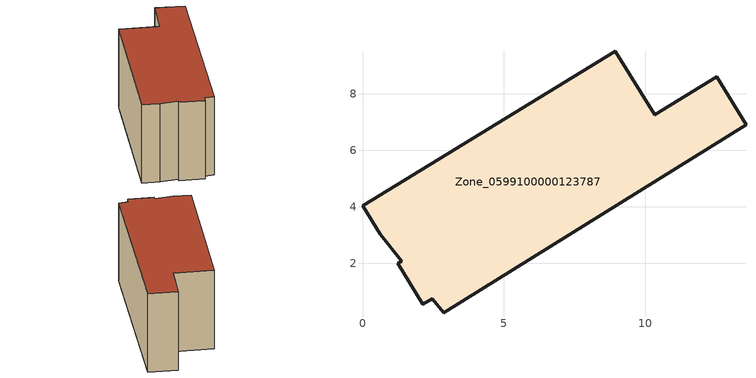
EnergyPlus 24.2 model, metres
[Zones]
Zone_0599100000123787
 floor ground (C_G): 2.87,0.24 2.47,0.74 2.14,0.55 1.25,2 1.38,2.08 0.62,3.02 0,4.03 8.94,9.51 10.34,7.26 12.54,8.59 13.57,6.9 z0
 wall outside (C_F): 13.57,6.9 12.54,8.59 10.34,7.26 8.94,9.51 0,4.03 0.62,3.02 1.38,2.08 1.25,2 2.14,0.55 2.47,0.74 2.87,0.24 13.57,6.9 z0:5.6
 roof outside (C_R): 2.47,0.74 2.87,0.24 13.57,6.9 12.54,8.59 10.34,7.26 8.94,9.51 0,4.03 0.62,3.02 1.38,2.08 1.25,2 2.14,0.55 z5.6
[BUILDING]
Pand.0599100000123787: North Axis=0; Terrain=City; Loads Convergence Tolerance Value=0.04; Temperature Convergence Tolerance Value=0.4; Solar Distribution=FullExterior; Maximum Number of Warmup Days=25; Minimum Number of Warmup Days=1
[Site:Location]
Rotterdam.The.Hague.AP_ZH_NLD Design_Conditions: Latitude=51.96; Longitude=4.45; Time Zone=1; Elevation=-4.5
[SITE:GROUNDTEMPERATURE:BUILDINGSURFACE]
18, 18, 18, 18, 18, 18, 18, 18, 18, 18, 18, 18
[MATERIAL] Thermal Absorptance=0.9; Solar Absorptance=0.7; Visible Absorptance=0.7
Name | Roughness | Thickness | Conductivity | Density | Specific Heat
G.TI.1946 | MediumSmooth | 0.15 | 1 | 540 | 1210
F.TI.1946 | Rough | 0.3 | 0.857143 | 1920 | 840
R.TI.1946 | MediumRough | 0.2 | 0.1 | 1500 | 1000
[CONSTRUCTION]
C_G: G.TI.1946
C_F: F.TI.1946
C_R: R.TI.1946
[ZONE]
Zone_0599100000123787: Type=1; Multiplier=1; Ceiling Height=Autocalculate; Volume=Autocalculate; Floor Area=autocalculate; Part of Total Floor Area=Yes
[ZONEINFILTRATION:DESIGNFLOWRATE]
Infil_Zone_0599100000123787: Zone or ZoneList or Space or SpaceList=Zone_0599100000123787; Schedule=AlwaysOn; Design Flow Rate Calculation Method=Flow/Area; Flow Rate per Floor Area=0.003; Constant Term Coefficient=1; Temperature Term Coefficient=0; Velocity Term Coefficient=0; Velocity Squared Term Coefficient=0
[HVACTEMPLATE:ZONE:IDEALLOADSAIRSYSTEM]
Zone_0599100000123787: Maximum Heating Supply Air Temperature=50; Minimum Cooling Supply Air Temperature=13; Maximum Heating Supply Air Humidity Ratio=0.0156; Minimum Cooling Supply Air Humidity Ratio=0.0077; Heating Limit=NoLimit; Cooling Limit=NoLimit; Dehumidification Control Type=ConstantSensibleHeatRatio; Cooling Sensible Heat Ratio=0.7; Dehumidification Setpoint=60; Humidification Control Type=None; Humidification Setpoint=30; Outdoor Air Method=None; Outdoor Air Flow Rate per Person=0.00944; Outdoor Air Flow Rate per Zone Floor Area=0; Outdoor Air Flow Rate per Zone=0; Demand Controlled Ventilation Type=None; Outdoor Air Economizer Type=NoEconomizer; Heat Recovery Type=None; Sensible Heat Recovery Effectiveness=0.7; Latent Heat Recovery Effectiveness=0.65
[ZONECONTROL:THERMOSTAT]
ThermostatControl_Zone_0599100000123787: Zone or ZoneList=Zone_0599100000123787; Control Type Schedule=DualSetpointControlType; Control 1=Thermostat_Zone_0599100000123787; Temperature Difference Between Cutout And Setpoint=0
[THERMOSTATSETPOINT:DUALSETPOINT]
Thermostat_Zone_0599100000123787: Heating Setpoint Temperature Schedule=HeatingSetpoint_Zone_0599100000123787; Cooling Setpoint Temperature Schedule=CoolingSetpoint_Zone_0599100000123787
[SCHEDULE:COMPACT]
HeatingSetpoint_Zone_0599100000123787: Through: 12/31, For: AllDays, Until: 24:00, 21
CoolingSetpoint_Zone_0599100000123787: Through: 12/31, For: AllDays, Until: 24:00, 24
DualSetpointControlType: Through: 12/31, For: AllDays, Until: 24:00, 4
AlwaysOn: Through: 12/31, For: AllDays, Until: 24:00, 1
